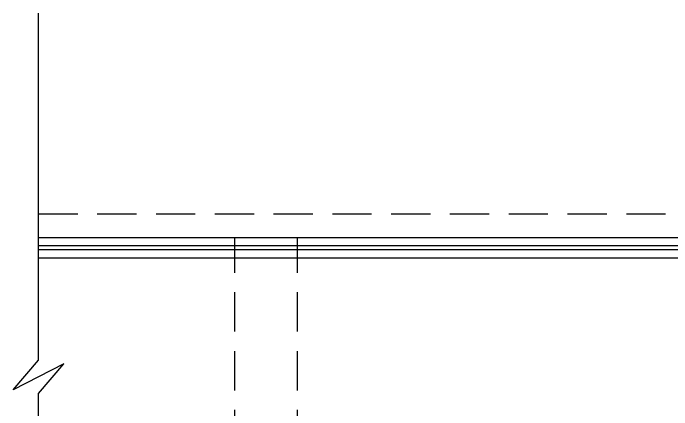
# Model space of a CAD drawing. Extents: x 17.6 to 65.2, y 116.5 to 153.5.
# Drawn here: x 19.829 to 24.03, y 150.925 to 153.454 of the extents above; entities that cross this region are included whole.
import ezdxf

# ---------------------------------------------------------------- set-up
doc = ezdxf.new("R2010")
doc.units = 0
doc.header["$MEASUREMENT"] = 0
doc.linetypes.add('HIDDEN', pattern=[0.375, 0.25, -0.125])
doc.layers.add('INST_-_MATRIZ', color=9, linetype='CONTINUOUS')

msp = doc.modelspace()

# ---------------------------------------------------------------- linework, layer by layer
at = {"layer": 'INST_-_MATRIZ'}
for p, q in [((19.9904, 151.2415), (19.9904, 153.4541)), ((19.9904, 152.0242), (58.3121, 152.0242)), ((19.9904, 151.9717), (58.3121, 151.9717)), ((19.9904, 151.9467), (57.4308, 151.9467)), ((19.9904, 151.8942), (58.3121, 151.8942)), ((19.829, 151.0531), (19.9904, 151.2415)), ((20.1518, 151.2179), (19.829, 151.0531)), ((19.9904, 151.0295), (20.1518, 151.2179)), ((19.9904, 149.2598), (19.9904, 151.0295))]:
    msp.add_line(p, q, dxfattribs=at)
at = {"layer": 'INST_-_MATRIZ', "linetype": 'HIDDEN'}
for p, q in [((19.9904, 152.1742), (57.6433, 152.1742)), ((21.2433, 149.1742), (21.2433, 152.0242)), ((21.6433, 149.1742), (21.6433, 152.0242))]:
    msp.add_line(p, q, dxfattribs=at)

doc.saveas('drawing.dxf')
